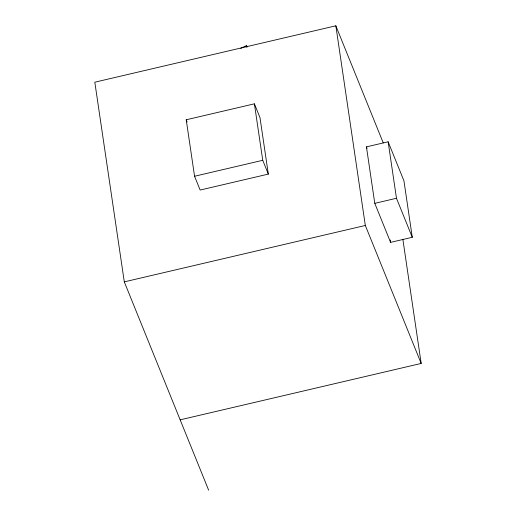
<?xml version="1.0" encoding="UTF-8"?>
<svg xmlns="http://www.w3.org/2000/svg" width="516" height="516" viewBox="0 0 516 516"><rect width="100%" height="100%" fill="white"/><g stroke="black" fill="none" stroke-linecap="round" stroke-linejoin="round"><path stroke-width="0.77" d="M240.727 48.336L246.525 45.647L247.08 47.021M383.246 142.887L335.839 25.8L94.815 82.199L124.298 281.871L208.651 490.2M186.224 119.776L254.401 103.826L259.987 117.622L268.326 174.098L200.15 190.049L194.564 176.253L186.224 119.776L187.108 121.957M194.564 176.253L262.741 160.302L268.326 174.098M366.444 146.867L388.135 141.79L403.938 180.813L412.278 237.289L390.586 242.365L374.784 203.343L366.444 146.867L367.037 148.344M374.784 203.343L396.475 198.267L412.278 237.289M124.298 281.871L365.328 225.473L421.185 363.438L180.161 419.837M402.861 239.34L421.185 363.438M388.135 141.79L396.475 198.267M390.231 239.979L390.586 242.365M335.839 25.8L365.328 225.473M246.525 45.647L246.745 47.149M254.401 103.826L262.741 160.302"/></g></svg>
